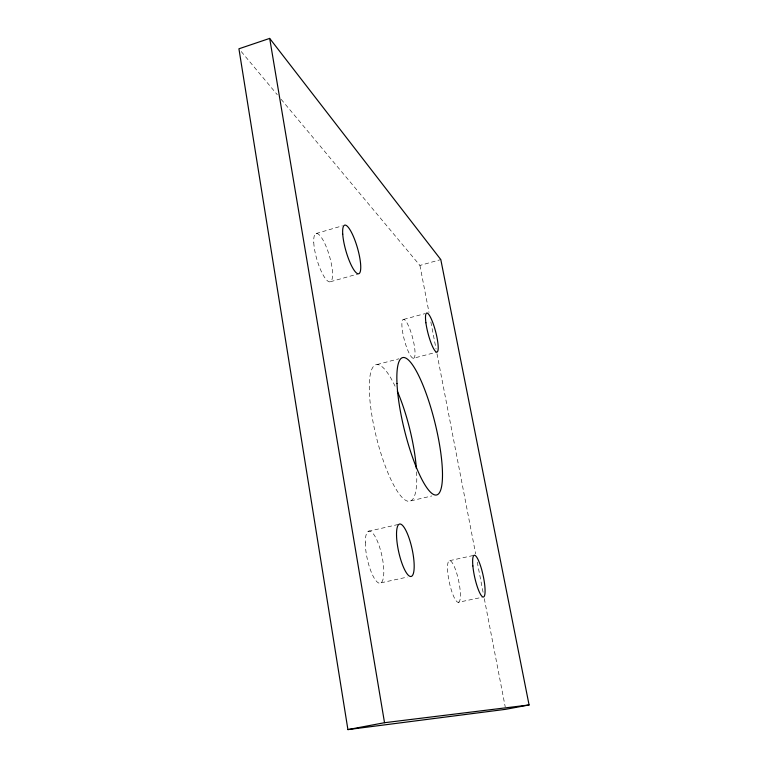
<?xml version="1.0" encoding="UTF-8"?>
<svg xmlns="http://www.w3.org/2000/svg" width="768" height="768" viewBox="0 0 768 768"><rect width="100%" height="100%" fill="white"/><g stroke="black" fill="none" stroke-linecap="round" stroke-linejoin="round"><path stroke-width="0.58" stroke-dasharray="3.84 2.88" d="M316.109 233.539L342.403 225.811M330.451 281.731L357.782 274.003M281.107 99.283L419.923 265.44L440.794 259.574M403.709 319.392L424.848 313.661M377.03 364.55L398.918 358.8M413.376 358.262A20.083 4.272 75.2 0 0 409.834 329.078A20.083 4.272 75.2 0 0 402.202 329.117A20.083 4.272 75.2 0 0 413.376 358.262L436.781 352.128M410.918 500.832L431.798 495.965M368.285 531.322L399.053 524.285M449.76 560.63L474.547 555.206M381.091 582.787L407.366 577.075M458.333 602.294A21.293 4.723 77.8 0 0 455.885 570.691A21.293 4.723 77.8 0 0 447.677 571.402A21.293 4.723 77.8 0 0 458.333 602.294L482.179 597.283M241.229 51.552L277.277 94.694M419.923 265.44L429.024 312.538M430.848 321.955L436.08 349.037M436.992 353.741L475.661 553.901M477.254 562.138L483.168 592.752M484.31 598.637L505.238 706.954M416.582 471.85A70.33 17.174 76.1 0 1 394.195 485.99A70.33 17.174 76.1 0 1 369.283 385.786A70.33 17.174 76.1 0 1 395.539 387.216M313.766 242.582A25.152 6.509 73.7 0 0 328.656 281.606A25.152 6.509 73.7 0 0 327.053 248.842A25.152 6.509 73.7 0 0 313.766 242.582M365.29 542.458A26.659 7.478 77.7 0 0 379.171 583.171A26.659 7.478 77.7 0 0 379.162 545.818A26.659 7.478 77.7 0 0 365.29 542.458"/><path stroke-width="1.15" d="M269.683 38.4L238.925 48.797L347.914 729.6L505.69 709.315L529.075 704.957L440.794 259.574L269.683 38.4L384.528 722.707L529.075 704.957M347.914 729.6L384.528 722.707M397.354 391.277A70.33 17.174 76.1 0 1 416.371 468.528M396.998 383.578A70.714 15.686 76.1 0 0 433.286 494.323A70.714 15.686 76.1 0 0 428.774 401.088A70.714 15.686 76.1 0 0 396.998 383.578M342.73 234.125A25.296 5.952 73.9 0 0 357.264 273.514A25.296 5.952 73.9 0 0 355.094 240.71A25.296 5.952 73.9 0 0 342.73 234.125M396.538 535.382A26.832 6.845 77.6 0 0 410.17 576.432A26.832 6.845 77.6 0 0 409.373 539.011A26.832 6.845 77.6 0 0 396.538 535.382M472.867 565.949A21.398 4.31 77.6 0 0 483.312 597.043A21.398 4.31 77.6 0 0 480.374 565.382A21.398 4.31 77.6 0 0 472.867 565.949M425.894 322.752A20.179 3.898 75.3 0 0 436.781 352.128A20.179 3.898 75.3 0 0 432.902 322.886A20.179 3.898 75.3 0 0 425.894 322.752"/></g></svg>
